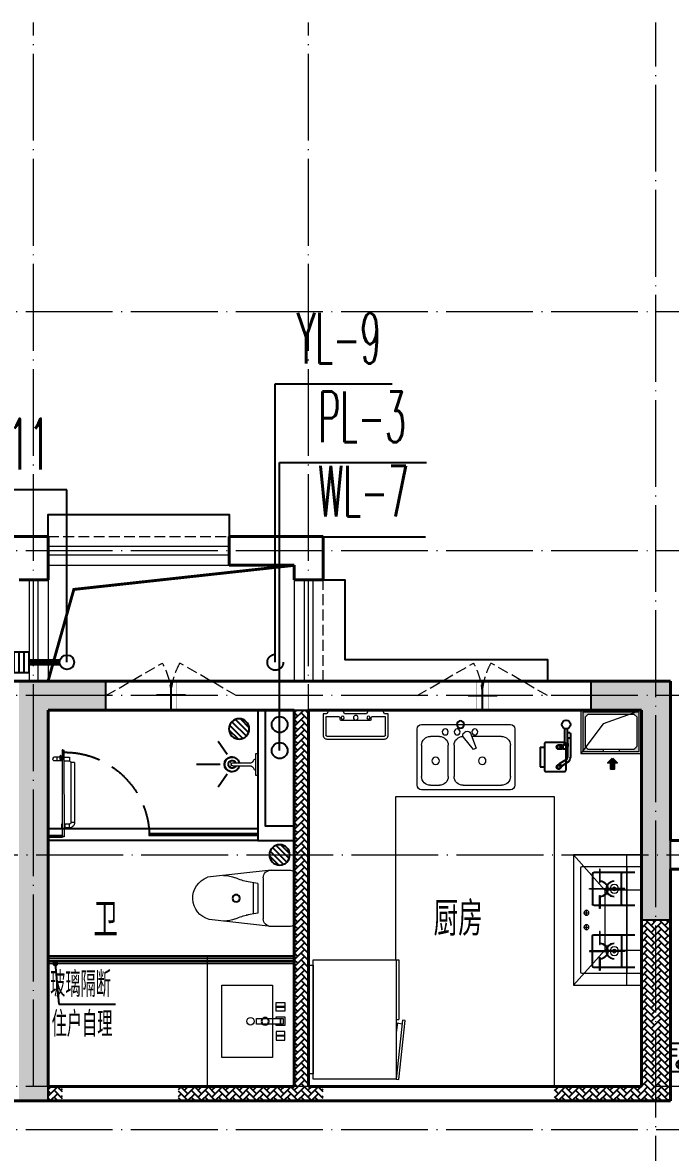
# Model space of a CAD drawing. Extents: x 27938 to 1042331, y -235042 to 1535213.
# Drawn here: x 711540 to 716017, y 524985 to 532789 of the extents above; entities that cross this region are included whole.
import ezdxf
from ezdxf.enums import TextEntityAlignment as Align

# ---------------------------------------------------------------- set-up
doc = ezdxf.new("R2010")
doc.units = 0
doc.header["$LTSCALE"] = 1000
doc.header["$MEASUREMENT"] = 0
doc.linetypes.add('DASH', pattern=[0.35, 0.25, -0.1])
doc.linetypes.add('DOTE', pattern=[2.42, 2, -0.2, 0.02, -0.2])
for name, color, linetype in [('$RECOVER_210609100354-32', 7, 'Continuous'), ('3.5方案汇报，与郭总、侯月琴确定户型_t8$0$2020.03.04 -1安徽标准化洋房户型(UA）_t8_t8$0$看线', 154, 'Continuous'), ('AH-FURNITURE', 1, 'Continuous'), ('COLUMN', 9, 'Continuous'), ('CURTWALL', 4, 'Continuous'), ('DIM_LEAD', 3, 'Continuous'), ('DIM_凝结', 3, 'Continuous'), ('DIM_污水', 3, 'Continuous'), ('DIM_雨水', 3, 'Continuous'), ('DIM_餐饮排水', 3, 'Continuous'), ('EQUIP-安防', 3, 'Continuous'), ('EQUIP_地漏', 7, 'Continuous'), ('EQUIP_污水', 7, 'Continuous'), ('IP-bath&kitchen-JOHNSON', 4, 'Continuous'), ('P-bath&kitchen-JOHNSON', 4, 'Continuous'), ('PIPE-凝结', 150, 'N'), ('PUB_TEXT', 4, 'Continuous'), ('VPIPE-凝结', 150, 'Continuous'), ('VPIPE-污水', 2, 'W'), ('VPIPE-雨水', 4, 'DASH'), ('VPIPE-餐饮排水', 41, 'P'), ('保温', 6, 'Continuous'), ('建筑-排气道', 9, 'Continuous'), ('机电标识类', 1, 'Continuous'), ('看线', 251, 'Continuous')]:
    doc.layers.add(name, color=color, linetype=linetype)
for name, color, linetype, lineweight in [('DOTE', 19, 'DOTE', 9), ('LVTRY', 1, 'Continuous', 13), ('PUB_HATCH', 8, 'Continuous', 9), ('WALL', 9, 'Continuous', 40), ('WINDOW', 8, 'Continuous', 15), ('平面-栏杆', 135, 'Continuous', 15), ('平面-看线', 45, 'Continuous', 15), ('平面-空调室内机', 176, 'Continuous', 9), ('平面-空调预留孔', 173, 'Continuous', 15), ('空调', 76, 'Continuous', 13), ('立面-洞口示意', 152, 'Continuous', 13)]:
    doc.layers.add(name, color=color, linetype=linetype, lineweight=lineweight)
doc.styles.add('_TCH_DIM', font='SIMPLEX.shx', dxfattribs={"width": 0.6, "oblique": 10, "bigfont": 'hztxt.shx'})
doc.styles.add('_TEL_DIM', font='SIMPLEX', dxfattribs={"width": 0.8, "height": 3.5, "bigfont": 'HZTXT'})
doc.styles.add('_TWT_SERIAL', font='simplex.shx', dxfattribs={"width": 0.6, "oblique": 10, "height": 3, "bigfont": 'aadri.shx'})
doc.styles.add('DIM_FONT', font='SIMPLEX.shx', dxfattribs={"width": 0.56})
doc.styles.get("Standard").update_dxf_attribs({"font": 'gbenor.shx', "bigfont": 'gbcbig.shx'})
doc.linetypes.add('N', pattern='A,3,-0.2,["N",Standard,S=0.25,R=0,X=-0.1,Y=-0.115],-0.2', length=3.4)
doc.linetypes.add('P', pattern='A,3,-0.2,["P",Standard,S=0.25,R=0,X=-0.1,Y=-0.115],-0.2', length=3.4)
doc.linetypes.add('W', pattern='A,3,-0.2,["W",Standard,S=0.25,R=0,X=-0.1,Y=-0.115],-0.2', length=3.4)
pattern_1 = [(45, (0, 0), (0, 47.4157523), [100.584, -33.528]), (135, (23.708, 23.708), (3e-15, 47.4157523), [100.584, -33.528])]

# ---------------------------------------------------------------- blocks, each defined once
blk = doc.blocks.new('GFDGDGRDGRDG')
at = {"layer": 'DOTE', "linetype": 'DOTE', "ltscale": 0.3}
for p, q in [((604793.7, 368758.3), (604793.7, 376108.3)), ((606693.7, 368758.3), (606693.7, 376108.3)), ((609093.7, 360558.3), (609093.7, 376108.3)), ((626393.7, 374108.3), (573593.7, 374108.3)), ((626393.7, 372458.3), (573593.7, 372458.3)), ((626393.7, 371458.3), (573593.7, 371458.3)), ((573593.7, 370358.3), (626393.7, 370358.3)), ((626393.7, 368758.3), (573593.7, 368758.3)), ((626393.7, 368458.3), (573593.7, 368458.3))]:
    blk.add_line(p, q, dxfattribs=at)
blk = doc.blocks.new('HFHFHFHFTF')
at = {"layer": 'PUB_HATCH'}
for points in [[(565416.6, 373823.7), (565416.6, 370923.7), (565616.6, 370923.7), (565616.6, 373623.7), (566016.6, 373623.7), (566016.6, 373823.7)], [(569366.6, 373623.7), (569716.6, 373623.7), (569716.6, 372173.7), (569916.6, 372173.7), (569916.6, 373823.7), (569366.6, 373823.7)]]:
    blk.add_hatch(color=256, dxfattribs=at).paths.add_polyline_path(points)
at = {"layer": 'COLUMN', "color": 8}
for p, q in [((566016.6, 373823.7), (565416.6, 373823.7)), ((566016.6, 373623.7), (566016.6, 373823.7)), ((569916.6, 373823.7), (569366.6, 373823.7)), ((569366.6, 373823.7), (569366.6, 373623.7)), ((569916.6, 372173.7), (569916.6, 373823.7)), ((565616.6, 370923.7), (565616.6, 373623.7)), ((565616.6, 373623.7), (566016.6, 373623.7)), ((569366.6, 373623.7), (569716.6, 373623.7)), ((569716.6, 373623.7), (569716.6, 372173.7)), ((569716.6, 372173.7), (569916.6, 372173.7)), ((565416.6, 370923.7), (565616.6, 370923.7))]:
    blk.add_line(p, q, dxfattribs=at)
blk = doc.blocks.new('dongkong')
at = {"color": 0}
blk.add_wipeout([(-603756, 210771), (-603756, 210570.8), (-603836, 210570.8), (-603836, 210771)], dxfattribs=at)
at = {"layer": '机电标识类', "color": 0, "linetype": 'DASH', "ltscale": 400}
for p, q in [((-603796, 210771), (-603796, 210570.8)), ((-603896, 210670.7), (-603696, 210670.7))]:
    blk.add_line(p, q, dxfattribs=at)
at = {"layer": '空调', "color": 0, "linetype": 'DASH', "const_width": 2}
blk.add_lwpolyline([(-603756, 210771), (-603756, 210570.8), (-603836, 210570.8), (-603836, 210771)], close=True, dxfattribs=at)
blk = doc.blocks.new('VDVDVDCZSCCS')
at = {"layer": '保温', "linetype": 'ByBlock', "ltscale": 10}
h = blk.add_hatch(dxfattribs=at)
h.set_pattern_fill('AR-HBONE', color=251, scale=55)
h.set_pattern_definition(pattern_1)
h.paths.add_polyline_path([(542916.6, 373623.7), (542916.7, 371023.7), (543016.6, 371023.7), (543016.5, 373623.7)])
h = blk.add_hatch(dxfattribs=at)
h.set_pattern_fill('AR-HBONE', color=251, scale=55)
h.set_pattern_definition(pattern_1)
h.paths.add_polyline_path([(545316.6, 372173.7), (545316.7, 370923.7), (545516.7, 370923.7), (545516.6, 372173.7)])
h = blk.add_hatch(dxfattribs=at)
h.set_pattern_fill('AR-HBONE', color=251, scale=55)
h.set_pattern_definition(pattern_1)
h.paths.add_polyline_path([(541316.7, 370923.7), (541316.7, 371023.7), (541216.7, 371023.7), (541216.7, 370923.7)])
h = blk.add_hatch(dxfattribs=at)
h.set_pattern_fill('AR-HBONE', color=251, scale=55)
h.set_pattern_definition(pattern_1)
edge = h.paths.add_edge_path()
edge.add_line((543116.6, 370923.7), (543116.6, 371023.7))
edge.add_line((543115.5, 371023.7), (542116.7, 371023.7))
edge.add_line((542116.7, 371023.7), (542116.7, 370923.7))
edge.add_line((542116.7, 370923.7), (543116.6, 370923.7))
h = blk.add_hatch(dxfattribs=at)
h.set_pattern_fill('AR-HBONE', color=251, scale=55)
h.set_pattern_definition(pattern_1)
h.paths.add_polyline_path([(545316.7, 370923.7), (545316.7, 371023.7), (544716.7, 371023.7), (544716.7, 370923.7)])
at = {"layer": '保温', "color": 251, "linetype": 'ByBlock', "ltscale": 10}
blk.add_line((542916.6, 373623.7), (543016.6, 373623.7), dxfattribs=at)
blk = doc.blocks.new('A$C60D053AF')
at = {"layer": 'AH-FURNITURE', "color": 0}
for p, q in [((192.5, -71), (327.6, -71)), ((232.5, -90), (128.3, -90)), ((232.5, -110), (128.3, -110)), ((192.5, -91), (327.6, -91)), ((245, -129.5), (245, -122.5)), ((265, -129.5), (265, -122.5)), ((341.7, -96.9), (370, -143.2)), ((355.9, -82.7), (384.2, -129)), ((255, -281), (255, -251)), ((255, -281), (393, -281)), ((393, -281), (393, -251))]:
    blk.add_line(p, q, dxfattribs=at)
for points in [[(170, -68, 1), (170, -94), (192.5, -94), (192.5, -68)], [(234, -251), (414, -251, 0.414214), (424, -241), (424, -111, 0.414214), (414, -101), (234, -101, 0.414214), (224, -111), (224, -241, 0.414214)], [(268, -122.5), (268, -107, 0.414214), (248, -87), (232.5, -87), (232.5, -113), (242, -113), (242, -122.5)], [(242, -152, 1), (268, -152), (268, -129.5), (242, -129.5)], [(383.8, -161.2, 1), (402.2, -142.8), (386.3, -126.9), (367.9, -145.3)]]:
    blk.add_lwpolyline(points, format="xyb", close=True, dxfattribs=at)
for centre, radius in [((100, -100), 30), ((255, -152), 15), ((255, -152), 10), ((393, -152), 15), ((393, -152), 10)]:
    blk.add_circle(centre, radius, dxfattribs=at)
for radius in [40, 20]:
    blk.add_arc((327.6, -111), radius, 45, 90, dxfattribs=at)
blk = doc.blocks.new('*U40')
h = blk.add_hatch(color=0)
h.set_gradient(color1=(0, 0, 255), rotation=180, tint=1)
h.paths.add_polyline_path([(0, 0), (-6.35, -6.35), (-6.35, -2.159), (-15, -2.159), (-15, 2.159), (-6.35, 2.159), (-6.35, 6.35)])
at = {"color": 0, "linetype": 'Continuous'}
blk.add_lwpolyline([(0, 0), (-6.35, -6.35), (-6.35, -2.159), (-15, -2.159), (-15, 2.159), (-6.35, 2.159), (-6.35, 6.35)], close=True, dxfattribs=at)
blk = doc.blocks.new('sgrsefv')
at = {"layer": 'PUB_HATCH'}
blk.add_hatch(color=0, dxfattribs=at).paths.add_polyline_path([(1112933.3, 840916.3), (1112933.3, 840646.3), (1113073.3, 840646.3), (1113073.3, 840661.3), (1112968.3, 840661.3), (1112948.3, 840681.3), (1112948.3, 840881.3), (1112968.3, 840901.3), (1113288.3, 840901.3), (1113308.3, 840881.3), (1113308.3, 840681.3), (1113288.3, 840661.3), (1113183.3, 840661.3), (1113183.3, 840646.3), (1113323.3, 840646.3), (1113323.3, 840916.3)])
at = {"layer": 'LVTRY', "color": 0}
for p, q in [((1113073.3, 840661.3), (1113073.3, 840646.3)), ((1113183.3, 840661.3), (1113183.3, 840646.3))]:
    blk.add_line(p, q, dxfattribs=at)
for points in [[(1112918.3, 840931.3), (1113338.3, 840931.3), (1113338.3, 840631.3), (1112918.3, 840631.3)], [(1112933.3, 840916.3), (1113323.3, 840916.3), (1113323.3, 840646.3), (1112933.3, 840646.3)], [(1113288.3, 840661.3), (1112968.3, 840661.3), (1112948.3, 840681.3), (1112948.3, 840881.3), (1112968.3, 840901.3), (1113288.3, 840901.3), (1113308.3, 840881.3), (1113308.3, 840681.3), (1113288.3, 840661.3)]]:
    blk.add_lwpolyline(points, close=True, dxfattribs=at)
at = {"layer": '立面-洞口示意', "color": 0}
blk.add_lwpolyline([(1112918.3, 840931.3), (1113181.8, 840837.4), (1113338.3, 840631.3)], dxfattribs=at)
at = {"layer": '建筑-排气道', "color": 8, "xscale": -5, "yscale": 5, "zscale": 5, "rotation": 270}
blk.add_blockref('*U40', (1113118.4, 840599), dxfattribs=at)
blk = doc.blocks.new('rtyg7uyhg')
at = {"layer": 'LVTRY', "color": 0}
for p, q in [((193590.3, 45458.1), (193590.3, 45069.5)), ((194234.6, 45488.8), (193621, 45488.8)), ((193896.4, 45429.9), (193857.6, 45326.3)), ((193925.8, 45440.4), (193940.1, 45432.2)), ((194265.3, 45069.5), (194265.3, 45458.1)), ((193621, 45130.8), (193621, 45345.6)), ((193682.3, 45407), (193887.8, 45407)), ((193875.3, 45316), (193945.6, 45401.5)), ((194009.6, 45345.6), (194009.6, 45130.8)), ((194050.5, 45130.8), (194050.5, 45345.6)), ((194111.9, 45407), (194173.3, 45407)), ((194234.6, 45345.6), (194234.6, 45130.8)), ((193857.6, 45326.3), (193875.3, 45316)), ((193621, 45038.8), (194234.6, 45038.8)), ((193948.3, 45069.5), (193682.3, 45069.5)), ((194173.3, 45069.5), (194111.9, 45069.5))]:
    blk.add_line(p, q, dxfattribs=at)
for centre, radius in [((193866.4, 45437.7), 20.5), ((193989.2, 45437.7), 20.5), ((194071, 45437.7), 20.5), ((193815.3, 45238.2), 25.6), ((194137.5, 45238.2), 25.6)]:
    blk.add_circle(centre, radius, dxfattribs=at)
for centre, radius, start, end in [((193621, 45458.1), 30.7, 89.99999, 179.99999), ((193915.6, 45422.7), 20.5, 59.99999, 159.46231), ((193929.8, 45414.5), 20.5, 320.53767, 59.99999), ((194234.6, 45458.1), 30.7, 359.99999, 89.99999), ((193682.3, 45345.6), 61.4, 89.99999, 179.99999), ((193948.3, 45345.6), 61.4, 359.99999, 89.99999), ((194111.9, 45345.6), 61.4, 89.99999, 179.99999), ((194173.3, 45345.6), 61.4, 359.99999, 89.99999), ((193682.3, 45130.8), 61.4, 179.99999, 269.99999), ((193948.3, 45130.8), 61.4, 269.99999, 359.99999), ((194111.9, 45130.8), 61.4, 179.99999, 269.99999), ((194173.3, 45130.8), 61.4, 269.99999, 359.99999), ((193621, 45069.5), 30.7, 179.99999, 269.99999), ((194234.6, 45069.5), 30.7, 269.99999, 359.99999)]:
    blk.add_arc(centre, radius, start, end, dxfattribs=at)
at = {"layer": 'LVTRY', "color": 0, "style": 'DIM_FONT', "width": 0.8, "flags": 9}
for tag in ['YSIZE', 'XSIZE']:
    blk.add_attdef(tag, (193927.8, 45487.8), '', height=0.5, rotation=89.99999, dxfattribs=at)
blk = doc.blocks.new('A-Kitchen-7')
at = {"layer": 'LVTRY', "color": 0}
for p, q in [((-518.7, 779.7), (-7.2, 834.3)), ((-3.6, 810.6), (-515, 756)), ((-29.1, 767), (-35.2, 806.4)), ((-7.2, 834.3), (-3.6, 810.6)), ((-515, 756), (-518.7, 779.7)), ((515, 756), (-515, 756)), ((-515, 756), (-515, 40)), ((-485.6, 760.5), (-484.9, 756)), ((-29.1, 767), (-112.1, 756)), ((515, 780), (0, 780)), ((0, 756), (0, 780)), ((515, 756), (515, 780)), ((515, 40), (515, 756)), ((-515, 40), (515, 40))]:
    blk.add_line(p, q, dxfattribs=at)
blk.add_lwpolyline([(-468.9, 40), (-468.9, 0), (468.9, 0), (468.9, 40)], close=True, dxfattribs=at)
blk = doc.blocks.new('FRSDFDGDGDRGDR')
at = {"layer": '平面-空调预留孔', "color": 0}
for p, q in [((699612.3, 775044), (699612.3, 775441.2)), ((699618.9, 775447.8), (699746.3, 775447.8)), ((699746.3, 775447.8), (699746.3, 775355.4)), ((699719.9, 775342.2), (699719.9, 775143)), ((699726.5, 775348.8), (699739.7, 775348.8)), ((699726.5, 775136.4), (699739.7, 775136.4)), ((699746.3, 775129.8), (699746.3, 775037.4)), ((699746.3, 775037.4), (699618.9, 775037.4))]:
    blk.add_line(p, q, dxfattribs=at)
blk.add_lwpolyline([(699766.1, 775166.7), (699792.5, 775153.5), (699792.5, 775057.2), (699766.1, 775044), (699766.1, 775017.6), (699618.9, 775017.6, -0.414214), (699592.5, 775044), (699592.5, 775441.2, -0.414214), (699618.9, 775467.6), (699766.1, 775467.6), (699766.1, 775441.2), (699792.5, 775428), (699792.5, 775331.6), (699766.1, 775318.4)], format="xyb", close=True, dxfattribs=at)
for centre, radius in [((699739.7, 775331.6), 10.6), ((699739.7, 775243.2), 15.8), ((699739.7, 775153.5), 10.6)]:
    blk.add_circle(centre, radius, dxfattribs=at)
for centre, start, end in [((699618.9, 775441.2), 90, 180), ((699726.5, 775342.2), 90, 180), ((699739.7, 775355.4), 270, 360), ((699726.5, 775143), 180, 270), ((699739.7, 775129.8), 0, 90), ((699618.9, 775044), 180, 270)]:
    blk.add_arc(centre, 6.6, start, end, dxfattribs=at)
blk = doc.blocks.new('vcxvcdfvdxv')
at = {"layer": 'LVTRY', "color": 0}
for p, q in [((582293.7, 370358.3), (582763.9, 370358.3)), ((582393.7, 369458.3), (582393.7, 370358.3)), ((582547.9, 370115.4), (582763.9, 370358.3)), ((582763.9, 370358.3), (582763.9, 369458.3)), ((582703.7, 370278.3), (582303.7, 370278.3)), ((582393.7, 370268.3), (582393.7, 369548.3)), ((582578.9, 370168.3), (582578.9, 370258.3)), ((582578.9, 370258.3), (582583.4, 370258.3)), ((582583.4, 370258.3), (582583.4, 370168.3)), ((582713.7, 369548.3), (582713.7, 370268.3)), ((582338.7, 370238.3), (582623.7, 370238.3)), ((582338.7, 370233.3), (582623.7, 370233.3)), ((582428.7, 370018.3), (582428.7, 370228.3)), ((582433.7, 370018.3), (582433.7, 370228.3)), ((582628.7, 370228.3), (582628.7, 370018.3)), ((582633.7, 370228.3), (582633.7, 370018.3)), ((582293.7, 370115.4), (582547.9, 370115.4)), ((582393.7, 369700.3), (582393.7, 370115.4)), ((582408.7, 370125.6), (582536.2, 370125.6)), ((582408.7, 370121.1), (582408.7, 370125.6)), ((582536.2, 370121.1), (582408.7, 370121.1)), ((582653.7, 370125.6), (582526.2, 370125.6)), ((582526.2, 370125.6), (582526.2, 370121.1)), ((582526.2, 370121.1), (582653.7, 370121.1)), ((582536.2, 370125.6), (582536.2, 370121.1)), ((582547.9, 370115.4), (582547.9, 369700.3)), ((582583.4, 370168.3), (582578.9, 370168.3)), ((582653.7, 370121.1), (582653.7, 370125.6)), ((582623.7, 370013.3), (582338.7, 370013.3)), ((582583.4, 370078.3), (582578.9, 370078.3)), ((582578.9, 370078.3), (582578.9, 369988.3)), ((582583.4, 369988.3), (582583.4, 370078.3)), ((582623.7, 370008.3), (582338.7, 370008.3)), ((582578.9, 369988.3), (582583.4, 369988.3)), ((582693.1, 369958.3), (582654.3, 369958.3)), ((582673.7, 369938.9), (582673.7, 369977.7)), ((582693.1, 369858.3), (582654.3, 369858.3)), ((582673.7, 369838.9), (582673.7, 369877.7)), ((582623.7, 369808.3), (582338.7, 369808.3)), ((582623.7, 369803.3), (582338.7, 369803.3)), ((582428.7, 369798.3), (582428.7, 369588.3)), ((582433.7, 369798.3), (582433.7, 369588.3)), ((582578.9, 369738.3), (582578.9, 369828.3)), ((582578.9, 369828.3), (582583.4, 369828.3)), ((582583.4, 369828.3), (582583.4, 369738.3)), ((582628.7, 369588.3), (582628.7, 369798.3)), ((582633.7, 369588.3), (582633.7, 369798.3)), ((582583.4, 369738.3), (582578.9, 369738.3)), ((582547.9, 369700.3), (582293.7, 369700.3)), ((582536.2, 369695.6), (582408.7, 369695.6)), ((582408.7, 369695.6), (582408.7, 369691.1)), ((582408.7, 369691.1), (582536.2, 369691.1)), ((582526.2, 369691.1), (582526.2, 369695.6)), ((582526.2, 369695.6), (582653.7, 369695.6)), ((582653.7, 369691.1), (582526.2, 369691.1)), ((582536.2, 369691.1), (582536.2, 369695.6)), ((582763.9, 369458.3), (582547.9, 369700.3)), ((582583.4, 369648.3), (582578.9, 369648.3)), ((582578.9, 369648.3), (582578.9, 369558.3)), ((582583.4, 369558.3), (582583.4, 369648.3)), ((582653.7, 369695.6), (582653.7, 369691.1)), ((582338.7, 369583.3), (582623.7, 369583.3)), ((582338.7, 369578.3), (582623.7, 369578.3)), ((582578.9, 369558.3), (582583.4, 369558.3)), ((582303.7, 369538.3), (582703.7, 369538.3)), ((582763.9, 369458.3), (582293.7, 369458.3))]:
    blk.add_line(p, q, dxfattribs=at)
blk.add_lwpolyline([(582893.7, 368758.3), (582893.7, 370758.3), (583993.7, 370758.3), (583993.7, 369632.3)], dxfattribs=at)
for centre, radius in [((582481.2, 370123.3), 29.7), ((582481.2, 370123.3), 11.7), ((582673.7, 369958.3), 17), ((582673.7, 369858.3), 17), ((582481.2, 369693.3), 29.7), ((582481.2, 369693.3), 11.7)]:
    blk.add_circle(centre, radius, dxfattribs=at)
for centre, radius, start, end in [((582403.7, 370268.3), 10, 90, 180), ((582703.7, 370268.3), 10, 0, 90), ((582438.7, 370228.3), 10, 90, 180), ((582438.7, 370228.3), 5, 90, 180), ((582481.2, 370123.3), 56.7, 2.27424, 87.72576), ((582481.2, 370123.3), 52.2, 2.47041, 87.52959), ((582581.2, 370123.3), 56.7, 92.27424, 177.72576), ((582581.2, 370123.3), 52.2, 92.47041, 177.52959), ((582623.7, 370228.3), 10, 0, 90), ((582623.7, 370228.3), 5, 0, 90), ((582481.2, 370123.3), 56.7, 272.27424, 357.72576), ((582481.2, 370123.3), 52.2, 272.47041, 357.52959), ((582581.2, 370123.3), 56.7, 182.27424, 267.72576), ((582581.2, 370123.3), 52.2, 182.47041, 267.52959), ((582438.7, 370018.3), 10, 180, 270), ((582438.7, 370018.3), 5, 180, 270), ((582623.7, 370018.3), 5, 270, 0), ((582623.7, 370018.3), 10, 270, 0), ((582438.7, 369798.3), 10, 90, 180), ((582438.7, 369798.3), 5, 90, 180), ((582623.7, 369798.3), 10, 0, 90), ((582623.7, 369798.3), 5, 0, 90), ((582481.2, 369693.3), 56.7, 2.27424, 87.72576), ((582481.2, 369693.3), 52.2, 2.47041, 87.52959), ((582581.2, 369693.3), 56.7, 92.27424, 177.72576), ((582581.2, 369693.3), 52.2, 92.47041, 177.52959), ((582481.2, 369693.3), 56.7, 272.27424, 357.72576), ((582481.2, 369693.3), 52.2, 272.47041, 357.52959), ((582581.2, 369693.3), 56.7, 182.27424, 267.72576), ((582581.2, 369693.3), 52.2, 182.47041, 267.52959), ((582403.7, 369548.3), 10, 180, 270), ((582438.7, 369588.3), 10, 180, 270), ((582438.7, 369588.3), 5, 180, 270), ((582623.7, 369588.3), 5, 270, 0), ((582623.7, 369588.3), 10, 270, 0), ((582703.7, 369548.3), 10, 270, 0)]:
    blk.add_arc(centre, radius, start, end, dxfattribs=at)
at = {"color": 8}
for name, p in [('sgrsefv', (-530624.6, -469573)), ('rtyg7uyhg', (389578.4, 325769.5))]:
    blk.add_blockref(name, p, dxfattribs=at)
at = {"color": 8, "rotation": 90}
blk.add_blockref('FRSDFDGDGDRGDR', (1359511.2, -328434.2), dxfattribs=at)
at = {"color": 8, "xscale": -1, "rotation": 90}
blk.add_blockref('A$C60D053AF', (582713.7, 371358.3), dxfattribs=at)
at = {"layer": 'LVTRY', "color": 8, "extrusion": (0, 0, -1), "xscale": -0.7999999999883585, "yscale": 0.7999999999883585, "zscale": -0.7999999999883585, "rotation": 270}
blk.add_blockref('A-Kitchen-7', (-584593.7, 369220.3), dxfattribs=at)
blk = doc.blocks.new('$equip$00002628')
at = {"color": 0, "linetype": 'Continuous'}
for p, q in [((-0.625, 0.415), (0.625, 0.415)), ((-0.625, -0.415), (-0.625, 0.415)), ((-0.472, 0.01), (-0.409, 0.01)), ((-0.446, -0.138), (-0.395, 0.058)), ((-0.395, 0.058), (-0.395, 0.058)), ((-0.395, 0.058), (-0.206, 0.058)), ((-0.206, 0.058), (-0.155, -0.138)), ((-0.191, 0.01), (-0.129, 0.01)), ((0.071, 0.129), (0.071, 0.415)), ((0.35, 0.129), (0.35, 0.415)), ((0.625, 0.415), (0.625, -0.415)), ((0.625, -0.415), (-0.625, -0.415)), ((-0.155, -0.138), (-0.446, -0.138)), ((0.071, -0.415), (0.071, -0.129)), ((0.35, -0.415), (0.35, -0.129))]:
    blk.add_line(p, q, dxfattribs=at)
at = {"color": 0, "const_width": 0.05}
blk.add_lwpolyline([(-0.625, 0.415), (0.625, 0.415), (0.625, -0.415), (-0.625, -0.415), (-0.625, 0.415), (0.625, 0.415)], dxfattribs=at)
at = {"color": 0, "linetype": 'Continuous'}
blk.add_arc((-0.3, -0.011), 0.173, 6.9897, 173.0103, dxfattribs=at)
at = {"color": 0}
for p in [(-0.625, 0), (0, 0.415), (0, -0.415), (0.625, 0)]:
    blk.add_point(p, dxfattribs=at)
at = {"color": 0, "style": '_TEL_DIM', "flags": 1}
blk.add_attdef('A', text='', height=0.000025, dxfattribs=at).set_placement((0, 0), align=Align.MIDDLE_CENTER)
blk = doc.blocks.new('HGFHGGGDFGRD')
at = {"layer": 'EQUIP-安防', "color": 8, "xscale": 160, "yscale": 160, "zscale": 160, "rotation": 90}
blk.add_blockref('$equip$00002628', (716083, 371223.7), dxfattribs=at)
blk = doc.blocks.new('rrrrrrrrrrrra')
at = {"color": 0}
for p, q in [((252.6, 483.7), (-87.4, 483.7)), ((-112.4, 458.7), (-112.4, 324.3)), ((277.6, 324.3), (277.6, 458.7)), ((-112.4, 324.3), (-63.7, -103.4)), ((277.6, 324.3), (227.5, -115.6)), ((-59.1, 271.1), (224.3, 271.1)), ((-20.6, 232.4), (-34.2, 153.6)), ((191.3, 200.5), (-26.1, 200.5)), ((185.8, 232.4), (-20.6, 232.4)), ((185.8, 232.4), (199.4, 153.6))]:
    blk.add_line(p, q, dxfattribs=at)
for centre, radius, start, end in [((-87.4, 458.7), 25, 90, 180), ((252.6, 458.7), 25, 0, 90), ((-59.1, 324.3), 53.3, 180, 270), ((224.3, 324.3), 53.3, 270, 0), ((-322.6, 209.8), 293.8, 333.53685, 351.48282), ((487.8, 209.8), 293.8, 188.51718, 206.46315), ((149, -3.2), 224.1, 158.52022, 180), ((16.2, -3.2), 224.1, 0, 21.47978), ((83.8, -63.6), 152.8, 195.07732, 340.11812)]:
    blk.add_arc(centre, radius, start, end, dxfattribs=at)
blk = doc.blocks.new('A$C1E0F638F')
at = {"color": 0}
for points in [[(499.7, 435.1), (499.7, 85.1), (0, 85.1), (0, 435.1)], [(269.9, 30), (229.9, 30), (229.9, 195), (269.9, 195)], [(119.9, 0), (179.9, 0), (179.9, 60), (119.9, 60)], [(146.9, 55), (152.9, 55), (152.9, 5), (146.9, 5)], [(229.9, 30), (269.9, 30), (269.9, 10), (229.9, 10)], [(379.9, 0), (319.9, 0), (319.9, 60), (379.9, 60)], [(352.9, 55), (346.9, 55), (346.9, 5), (352.9, 5)]]:
    blk.add_lwpolyline(points, close=True, dxfattribs=at)
blk.add_lwpolyline([(269.9, 60), (279.9, 60), (279.9, 0), (219.9, 0), (219.9, 60), (229.9, 60)], dxfattribs=at)
blk.add_circle((249.9, 236.3), 26, dxfattribs=at)
blk = doc.blocks.new('135')
blk.add_hatch(color=0).paths.add_polyline_path([(4.8, 1.8), (3.6, -1), (-4.7, 2.5), (-3.5, 5.3)])
at = {"color": 0}
for p, q in [((-6.3, 2.6), (5.4, -2.3)), ((-5.7, 2.9), (-5.2, 2.7)), ((-5.6, 18.9), (-3.4, 19.4)), ((-3.4, 19.4), (-5.5, 19.4)), ((5.2, 10.9), (-5.3, 10.9)), ((5.2, 9.7), (-5.2, 9.7)), ((-5.2, 2.7), (-3.8, 5.9)), ((-5, 10.9), (-5, 30.5)), ((-3.8, 5.9), (5.4, 2.1)), ((0, 0), (0, 39.1)), ((5.6, 18.9), (3.4, 19.3)), ((3.4, 19.3), (5.6, 19.3)), ((4.1, -1.2), (5.4, 2.1)), ((5, 10.9), (5, 32.3)), ((4.1, -1.2), (5.7, -1.8))]:
    blk.add_line(p, q, dxfattribs=at)
for centre, radius, start, end in [((6.2, 15.8), 13.5, 151.01474, 204.84033), ((13.5, 4.2), 20.5, 163.09243, 182.0012), ((-6, 3.6), 1, 184.22753, 248.46611), ((8.6, 15.5), 14.6, 166.278, 198.09535), ((13.5, 4.2), 19.5, 163.74431, 182.52687), ((-5.5, 3.3), 0.5, 181.9385, 247.25971), ((-5.2, 22.1), 0.5, 335.76434, 151.01474), ((3.8, 18.1), 9.42, 155.76434, 171.97728), ((5.2, 22.3), 0.5, 29.84246, 204.57404), ((-5.9, 17.2), 11.7, 10.47502, 24.57404), ((29.1, 6.7), 24, 172.94395, 199.23182), ((-6.3, 15.4), 12.4, 338.64492, 16.0476), ((-6, 15.8), 13.4, 334.91114, 29.84246), ((26.4, 6.3), 20.6, 169.14538, 199.95258), ((5.9, -1.2), 1.17, 247.45971, 19.95258), ((5.9, -1.4), 0.5, 247.45971, 19.23182)]:
    blk.add_arc(centre, radius, start, end, dxfattribs=at)
blk.add_open_spline([(-5, 30.5), (-4.1, 31.3), (-2.3, 33), (0.9, 29.2), (3.5, 31.1), (5, 32.3)], degree=3, knots=[0, 0, 0, 0, 3.066329, 6.218313, 11.124135, 11.124135, 11.124135, 11.124135], dxfattribs=at)
blk = doc.blocks.new('SDFAWERAWER')
at = {"layer": 'LVTRY', "color": 0}
for p, q in [((593941.2, -1242210.1), (593783.7, -1242594.8)), ((593964.6, -1242219.7), (593807.2, -1242604.4)), ((593941.2, -1242210.1), (593964.6, -1242219.7)), ((593987.8, -1242190.5), (593978.2, -1242214)), ((594007.5, -1242226), (593978.2, -1242214)), ((594017.1, -1242202.5), (593987.8, -1242190.5)), ((594015.8, -1242220.4), (594027.2, -1242192.7)), ((594015.8, -1242220.4), (594021.7, -1242222.8)), ((594025.7, -1242203.9), (594018.5, -1242221.5)), ((594018.5, -1242221.5), (594021.5, -1242220.3)), ((594025.4, -1242210.8), (594021.5, -1242220.3)), ((594022.6, -1242220.7), (594021.7, -1242222.8)), ((594021.7, -1242222.8), (594023.9, -1242221.9)), ((594022.6, -1242211.4), (594029.8, -1242193.8)), ((594024.2, -1242221.4), (594023.9, -1242221.9)), ((594025.4, -1242210.8), (594031.1, -1242196.8)), ((594027.2, -1242192.7), (594033, -1242195.1)), ((594027.7, -1242234.3), (594078.4, -1242255)), ((594029.8, -1242193.8), (594031.1, -1242196.8)), ((594032.2, -1242197.2), (594033, -1242195.1)), ((594033, -1242195.1), (594034, -1242197.4)), ((594033.8, -1242197.9), (594034, -1242197.4)), ((594047.3, -1242200.9), (594035.9, -1242228.7)), ((594035.9, -1242228.7), (594038.6, -1242229.7)), ((594037.3, -1242210.8), (594088, -1242231.6)), ((594038.6, -1242229.7), (594045.2, -1242213.6)), ((594038.6, -1242229.7), (594041.6, -1242228.5)), ((594041.6, -1242228.5), (594051.2, -1242205)), ((594049.9, -1242202), (594043.3, -1242218.2)), ((594047.3, -1242200.9), (594049.9, -1242202)), ((594049.9, -1242202), (594051.2, -1242205)), ((594057.1, -1242246.3), (594066.7, -1242222.8)), ((593783.7, -1242594.8), (593807.2, -1242604.4)), ((593803.2, -1242641.3), (593812.8, -1242617.9)), ((593812.8, -1242617.9), (593842.2, -1242629.9)), ((593842.2, -1242629.9), (593832.6, -1242653.3)), ((593845.2, -1242628.6), (593833.8, -1242656.3)), ((593847.8, -1242629.7), (593836.5, -1242657.4)), ((593845.2, -1242628.6), (593842.2, -1242629.9)), ((593847.8, -1242629.7), (593845.2, -1242628.6)), ((593847.1, -1242661.8), (593858.5, -1242634.1)), ((593849.8, -1242662.9), (593861.2, -1242635.2)), ((593852.1, -1242661.9), (593862.1, -1242637.4)), ((593858.5, -1242634.1), (593861.2, -1242635.2)), ((593861.2, -1242635.2), (593862.1, -1242637.4)), ((593803.2, -1242641.3), (593832.6, -1242653.3)), ((593833.8, -1242656.3), (593832.6, -1242653.3)), ((593836.5, -1242657.4), (593833.8, -1242656.3)), ((593847.1, -1242661.8), (593849.8, -1242662.9))]:
    blk.add_line(p, q, dxfattribs=at)
blk.add_lwpolyline([(593823.5, -1242717), (594045.8, -1242173.9), (594036.5, -1242170.2), (593814.2, -1242713.2)], close=True, dxfattribs=at)
blk.add_arc((594075.3, -1242240), 15.3, 281.79322, 33.70188, dxfattribs=at)
for centre, major_axis, start_param, end_param in [((593974.2, -1242223.6), (3.93, 9.6), 0, 1.570796), ((593816.8, -1242608.3), (13.5, 33.1), 1.570796, 3.141593), ((593816.8, -1242608.3), (3.93, 9.6), 1.570796, 3.141593)]:
    blk.add_ellipse(centre, major_axis=major_axis, ratio=1, start_param=start_param, end_param=end_param, dxfattribs=at)
at = {"layer": 'P-bath&kitchen-JOHNSON', "color": 0, "linetype": 'DASH'}
blk.add_arc((593809.8, -1242714), 586.2, 67.53695, 157.13247, dxfattribs=at)
at = {"layer": 'LVTRY', "color": 8, "xscale": -1, "rotation": 157.7329157530927}
blk.add_blockref('135', (594045.3, -1242161.9), dxfattribs=at)
blk = doc.blocks.new('A$C5DCB2F21')
at = {"layer": 'IP-bath&kitchen-JOHNSON', "color": 0}
for p, q in [((-68.3, -213.2), (-157.7, -275)), ((68.2, -213.2), (157.6, -275)), ((-0.1, -261.4), (-0.1, -424.7))]:
    blk.add_line(p, q, dxfattribs=at)
for centre, major_axis, ratio, start_param, end_param in [((0, -178.8), (-51, 0), 0.990052, -1.36297, 4.504563), ((0, -177.8), (-26.8, 0), 0.994812, -1.167677, 4.309269)]:
    blk.add_ellipse(centre, major_axis=major_axis, ratio=ratio, start_param=start_param, end_param=end_param, dxfattribs=at)
at = {"layer": 'LVTRY', "color": 0}
for p, q in [((73.6, 0), (-73.6, 0)), ((-10.5, -173.5), (-10.5, -49.3)), ((10.6, -173.5), (10.6, -49.3))]:
    blk.add_line(p, q, dxfattribs=at)
blk.add_lwpolyline([(73.6, 0), (73.6, -15.8), (-73.6, -15.8), (-73.6, 0)], dxfattribs=at)
for points in [[(-26.3, -30.7, -0.364142), (-37.8, -15.8, -0.020495)], [(-10.5, -49.4, 0.214893), (-26.3, -30.7, 7.649644)], [(10.6, -49.3, -0.21439), (26.3, -30.7, -7.649644)], [(26.3, -30.7, 0.364142), (37.8, -15.8, 0.020495)]]:
    blk.add_lwpolyline(points, format="xyb", dxfattribs=at)
blk.add_arc((0, -173.5), 10.5, 180, 0, dxfattribs=at)
for centre, major_axis, ratio, start_param, end_param in [((0, -181.3), (53.6, 0), 0.987577, 1.76809, 7.656688), ((-12.4, -164.7), (0, 1.43), 0.85, -1.570796, 4.712389), ((-12.4, -189.2), (0, 1.43), 0.85, 4.712389, 10.995574), ((12.5, -164.7), (0, 1.43), 0.85, 4.712389, 10.995574), ((12.5, -189.2), (0, 1.43), 0.85, 4.712389, 10.995574)]:
    blk.add_ellipse(centre, major_axis=major_axis, ratio=ratio, start_param=start_param, end_param=end_param, dxfattribs=at)
blk = doc.blocks.new('$TwtSys$00000137')
at = {"color": 7}
for p, q in [((-46.875, -93.75), (-46.875, 93.75)), ((0, -93.75), (0, 93.75)), ((46.875, -93.75), (46.875, 93.75))]:
    blk.add_line(p, q, dxfattribs=at)
blk.add_lwpolyline([(-93.75, -93.75), (93.75, -93.75), (93.75, 93.75), (-93.75, 93.75)], close=True, dxfattribs=at)
blk = doc.blocks.new('$TwtSys$00000141')
for p, q in [((-141, 12), (-15, 138)), ((-141, 12), (-15, 138)), ((-131, -53), (53, 131)), ((-131, -53), (53, 131)), ((-100, -100), (100, 100)), ((-100, -100), (100, 100)), ((-49, -131), (131, 49)), ((-49, -131), (131, 49)), ((17, -138), (138, -17)), ((17, -138), (138, -17))]:
    blk.add_line(p, q)
blk.add_circle((0, 0), 141)
blk.add_circle((0, 0), 141)
blk = doc.blocks.new('$TwtSys$00000147')
blk.add_circle((0, 0, 0), 25)

msp = doc.modelspace()

# ---------------------------------------------------------------- linework, layer by layer
at = {"layer": '$RECOVER_210609100354-32', "color": 8}
for points in [[(713166.6, 528040.4), (713166.6, 527140.1), (713416.6, 527140.1)], [(713216.6, 528040.4), (713216.6, 527240.1), (713416.6, 527240.1)]]:
    msp.add_lwpolyline(points, dxfattribs=at)
at = {"layer": 'CURTWALL', "color": 8}
for p, q in [((713416.6, 526340.4), (711716.6, 526340.4)), ((711716.6, 526290.4), (711716.6, 526340.4)), ((713416.6, 526290.4), (713416.6, 526340.4)), ((713416.6, 526323.8), (711716.6, 526323.8)), ((713416.6, 526307.1), (711716.6, 526307.1)), ((713416.6, 526290.4), (711716.6, 526290.4))]:
    msp.add_line(p, q, dxfattribs=at)
at = {"layer": 'DIM_LEAD', "color": 8}
for p, q in [((711766.6, 526290.4), (711791.9, 526008.6)), ((711791.9, 526008.6), (712182.4, 526008.6))]:
    msp.add_line(p, q, dxfattribs=at)
at = {"layer": 'DIM_LEAD', "color": 8, "const_width": 20}
msp.add_lwpolyline([(711765.7, 526300.4, 1), (711767.5, 526280.5, 1)], format="xyb", close=True, dxfattribs=at)
at = {"layer": 'DIM_凝结'}
for p, q in [((711846.6, 529563), (710903.3, 529563)), ((711846.6, 528370.5), (711846.6, 529563))]:
    msp.add_line(p, q, dxfattribs=at)
at = {"layer": 'DIM_污水'}
for p, q in [((713316.6, 527760.4), (713316.6, 529237.5)), ((713316.6, 529237.5), (714323.5, 529237.5))]:
    msp.add_line(p, q, dxfattribs=at)
at = {"layer": 'DIM_雨水'}
for p, q in [((713286.6, 528370.4), (713286.6, 530294.3)), ((713286.6, 530294.3), (714095.2, 530294.3))]:
    msp.add_line(p, q, dxfattribs=at)
at = {"layer": 'DIM_餐饮排水'}
for p, q in [((713316.6, 527940.4), (713316.6, 529750.1)), ((713316.6, 529750.1), (714331.7, 529750.1))]:
    msp.add_line(p, q, dxfattribs=at)
at = {"layer": 'IP-bath&kitchen-JOHNSON', "color": 8}
for p, q in [((713166.6, 527220.1), (711716.6, 527220.1)), ((711716.6, 527175.1), (711816.6, 527175.1)), ((711716.6, 527165.1), (711816.6, 527165.1)), ((713166.6, 527140.1), (711716.6, 527140.1)), ((711816.6, 527165.1), (711816.6, 527175.1)), ((713166.6, 527185.1), (712416.6, 527185.1)), ((712416.6, 527175.1), (712416.6, 527185.1)), ((713166.6, 527175.1), (712416.6, 527175.1))]:
    msp.add_line(p, q, dxfattribs=at)
at = {"layer": 'LVTRY', "color": 8}
msp.add_lwpolyline([(712816.6, 525440.4), (713416.6, 525440.4), (713416.6, 526340.4), (712816.6, 526340.4)], close=True, dxfattribs=at)
at = {"layer": 'PIPE-凝结', "const_width": 45}
msp.add_lwpolyline([(711796.6, 528370.5), (711586.6, 528370.5)], dxfattribs=at)
at = {"layer": 'VPIPE-凝结'}
msp.add_circle((711846.6, 528370.5), 50, dxfattribs=at)
at = {"layer": 'VPIPE-污水'}
msp.add_circle((713316.6, 527760.4), 55, dxfattribs=at)
at = {"layer": 'VPIPE-雨水'}
msp.add_circle((713286.6, 528370.4), 55, dxfattribs=at)
at = {"layer": 'VPIPE-餐饮排水'}
msp.add_circle((713316.6, 527940.4), 55, dxfattribs=at)
at = {"layer": 'WALL', "color": 8}
for p, q in [((711716.6, 529240.4), (711066.6, 529240.4)), ((711716.6, 529240.4), (711716.6, 528940.4)), ((713616.6, 529240.4), (712966.7, 529240.4)), ((712966.7, 529040.4), (712966.7, 529240.4)), ((713616.6, 529240.4), (713616.6, 528940.4)), ((713416.6, 529040.4), (712966.7, 529040.4)), ((713416.6, 529040.4), (713416.6, 528940.4)), ((711716.6, 528940.4), (711516.6, 528940.4)), ((713616.6, 528940.4), (713416.6, 528940.4)), ((708616.6, 528240.4), (711616.6, 528240.4)), ((716016.6, 528240.4), (716016.6, 527140.4)), ((711716.6, 528040.4), (711716.6, 525440.4)), ((713416.6, 528040.4), (713416.6, 525440.4)), ((713516.6, 528040.4), (713516.6, 525440.4)), ((715816.6, 528040.4), (715816.6, 527040.4)), ((717316.6, 527140.4), (716016.6, 527140.4)), ((715816.6, 527040.4), (715816.6, 525440.4)), ((716016.6, 526940.4), (716016.6, 525340.4)), ((717216.6, 526940.4), (716016.6, 526940.4)), ((711716.6, 525440.4), (713416.6, 525440.4)), ((713516.6, 525440.4), (715816.6, 525440.4)), ((711616.6, 525340.4), (710316.6, 525340.4)), ((711616.6, 525340.4), (713516.6, 525340.4)), ((713516.6, 525340.4), (716016.6, 525340.4))]:
    msp.add_line(p, q, dxfattribs=at)
at = {"layer": '平面-栏杆', "color": 8}
for points in [[(712966.7, 529170.4), (711716.6, 529170.7)], [(712966.7, 529110.4), (711716.6, 529110.7)], [(711586.6, 528940.4), (711586.3, 528240.5)], [(711646.6, 528940.4), (711646.3, 528240.5)], [(713486.3, 528940.4), (713486.6, 528240.4)], [(713546.3, 528940.4), (713546.6, 528240.4)]]:
    msp.add_lwpolyline(points, dxfattribs=at)
at = {"layer": '平面-看线', "color": 8, "linetype": 'DASH', "ltscale": 0.3}
msp.add_line((713616.6, 528240.4), (713616.3, 528940.4), dxfattribs=at)
msp.add_lwpolyline([(711716.6, 529240.4), (712966.7, 529240.4)], dxfattribs=at)
at = {"layer": '平面-看线', "color": 8}
for points in [[(711716.6, 529040.4), (712966.7, 529040.4)], [(711716.6, 528940.4), (711716.3, 528240.5)], [(713416.3, 528940.4), (713416.6, 528240.4)]]:
    msp.add_lwpolyline(points, dxfattribs=at)
at = {"layer": '看线', "color": 8, "ltscale": 0.5}
msp.add_lwpolyline([(711716.6, 529240.4), (711716.6, 529390.4), (712966.7, 529390.4), (712966.7, 529240.4)], dxfattribs=at)

# ---------------------------------------------------------------- block references
at = {"color": 8}
for name, p in [('HFHFHFHFTF', (146100, 154416.7)), ('HGFHGGGDFGRD', (0, 154416.7))]:
    msp.add_blockref(name, p, dxfattribs=at)
at = {"layer": '3.5方案汇报，与郭总、侯月琴确定户型_t8$0$2020.03.04 -1安徽标准化洋房户型(UA）_t8_t8$0$看线', "ltscale": 10}
msp.add_blockref('GFDGDGRDGRDG', (106822.9, 156682.1), dxfattribs=at)
at = {"layer": 'EQUIP_地漏'}
for name, p, xscale, yscale, zscale in [('$TwtSys$00000137', (711516.6, 528370.5), 0.75, 0.75, 0.75), ('$TwtSys$00000141', (713036.5, 527910.4), 0.5, -0.5, 0.5), ('$TwtSys$00000141', (713316.6, 527040.1), 0.5, -0.5, 0.5)]:
    msp.add_blockref(name, p, dxfattribs=dict(at, xscale=xscale, yscale=yscale, zscale=zscale))
at = {"layer": 'EQUIP_污水', "yscale": -1, "rotation": 180}
for p in [(714566.6, 527940.4), (713016.5, 526740.3), (713216.5, 525890.4)]:
    msp.add_blockref('$TwtSys$00000147', p, dxfattribs=at)
at = {"layer": 'IP-bath&kitchen-JOHNSON', "color": 8, "xscale": -1}
for name, p, rotation in [('A$C5DCB2F21', (713166.6, 527665.4), 269.991511475553), ('SDFAWERAWER', (1732135.1, 1452325.6), 337.7402306568928)]:
    msp.add_blockref(name, p, dxfattribs=dict(at, rotation=rotation))
at = {"layer": 'LVTRY', "color": 8, "extrusion": (0, 0, -1), "zscale": -1, "rotation": 90.00000000000001}
msp.add_blockref('rrrrrrrrrrrra', (-712932.8, 526657.7), dxfattribs=at)
at = {"layer": 'LVTRY', "color": 8, "rotation": 90.00000000000001}
msp.add_blockref('A$C1E0F638F', (713351.7, 525640.8), dxfattribs=at)

# ---------------------------------------------------------------- texts
at = {"layer": 'DIM_LEAD', "color": 7, "style": '_TCH_DIM', "width": 0.6}
for s, p in [('玻璃隔断', (711731.1, 526058.7)), ('住户自理', (711741, 525783.6))]:
    msp.add_text(s, height=175, dxfattribs=at).set_placement(p)
at = {"layer": 'DIM_凝结', "color": 7, "style": '_TWT_SERIAL', "width": 0.48}
msp.add_text('NL-11', height=350, dxfattribs=at).set_placement((710973.3, 529703))
at = {"layer": 'DIM_污水', "color": 7, "style": '_TWT_SERIAL', "width": 0.48}
msp.add_text('WL-7', height=350, dxfattribs=at).set_placement((713583.8, 529377.5))
at = {"layer": 'DIM_雨水', "color": 7, "style": '_TWT_SERIAL', "width": 0.48}
msp.add_text('YL-9', height=350, dxfattribs=at).set_placement((713434, 530434.3))
at = {"layer": 'DIM_餐饮排水', "color": 7, "style": '_TWT_SERIAL', "width": 0.48}
msp.add_text('PL-3', height=350, dxfattribs=at).set_placement((713584, 529890.1))
at = {"layer": 'PUB_TEXT', "color": 8}
for s, height, p in [('厨房', 236.31, (714380.1, 526481)), ('卫', 236.3, (712029.4, 526474.7))]:
    msp.add_text(s, height=height, dxfattribs=at).set_placement(p)

# ---------------------------------------------------------------- next in the draw order: block references
at = {"layer": '平面-空调室内机', "color": 8, "ltscale": 0.3, "rotation": 180}
msp.add_blockref('dongkong', (108770.6, 738813.5), dxfattribs=at)
at = {"layer": '平面-空调室内机', "color": 8, "ltscale": 0.3, "xscale": -1, "rotation": 180}
msp.add_blockref('dongkong', (1318514.8, 738811.3), dxfattribs=at)

# ---------------------------------------------------------------- next in the draw order: linework, layer by layer
at = {"color": 8, "const_width": 20}
msp.add_lwpolyline([(711716.3, 528240.4), (711894.5, 528873.9), (713416.6, 529040.4)], dxfattribs=at)
at = {"layer": 'WALL', "color": 8}
for p, q in [((713516.6, 528240.4), (711616.6, 528240.4)), ((716016.6, 528240.4), (713516.6, 528240.4)), ((713416.6, 528040.4), (711716.6, 528040.4)), ((715816.6, 528040.4), (713516.6, 528040.4))]:
    msp.add_line(p, q, dxfattribs=at)
at = {"layer": 'WINDOW', "color": 8, "linetype": 'DASH', "ltscale": 0.3}
for points in [[(712116.6, 528140.4), (712506.3, 528365.4, -0.131605), (712566.6, 528140.4)], [(713016.6, 528140.4), (712626.8, 528365.4, 0.131605), (712566.6, 528140.4)], [(714266.6, 528140.4), (714656.3, 528365.4, -0.131605), (714716.6, 528140.4)], [(715166.6, 528140.4), (714776.8, 528365.4, 0.131605), (714716.6, 528140.4)]]:
    msp.add_lwpolyline(points, format="xyb", dxfattribs=at)
at = {"layer": '看线', "color": 8, "ltscale": 0.5}
msp.add_lwpolyline([(713616.3, 528940.4), (713766.3, 528940.4), (713766.3, 528390.4), (715166.6, 528390.5), (715166.6, 528240.5)], dxfattribs=at)

# ---------------------------------------------------------------- next in the draw order: block references
at = {"color": 8}
msp.add_blockref('VDVDVDCZSCCS', (170500, 154416.7), dxfattribs=at)
at = {"color": 8, "xscale": -1}
msp.add_blockref('vcxvcdfvdxv', (1298110.3, 156682.1), dxfattribs=at)

doc.saveas('drawing.dxf')
